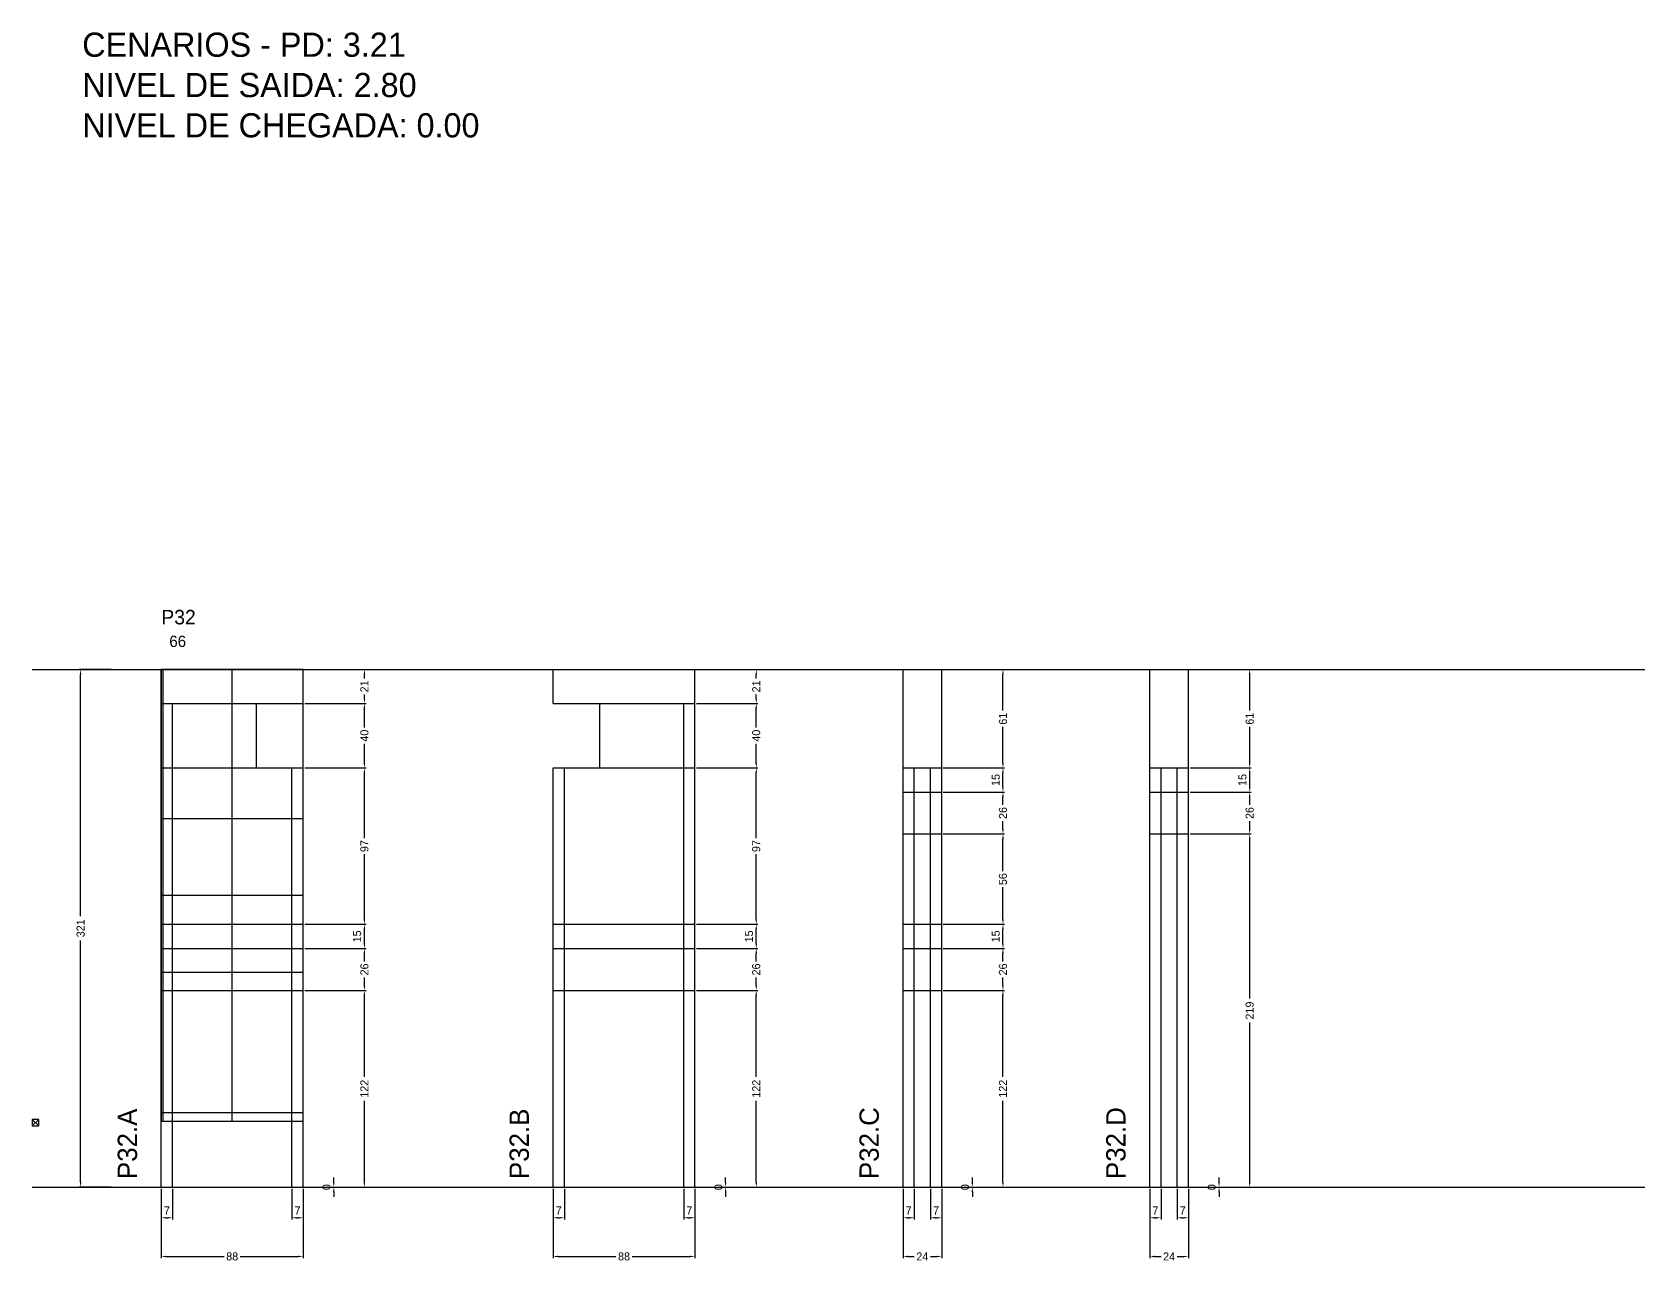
# Model space of a CAD drawing. Header units: centimetres. Extents: x -8500 to 4269, y -467 to 295.
# Drawn here: x -7000 to -6000, y -467 to 295 of the extents above; entities that cross this region are included whole.
import ezdxf

# ---------------------------------------------------------------- set-up
doc = ezdxf.new("R2010")
doc.units = ezdxf.units.CM
doc.linetypes.add('DASHED', pattern=[2, -2])
for name, color, linetype in [('CHAPA', 140, 'Continuous'), ('COTA', 241, 'Continuous'), ('Madeira', 30, 'Continuous'), ('MEIO_PONT', 160, 'Continuous'), ('NOMENCLATURA', 7, 'Continuous'), ('Nível', 160, 'Continuous'), ('Painéis', 200, 'Continuous'), ('Perfil Metálico', 150, 'Continuous'), ('SARR_2.2x7', 40, 'Continuous'), ('SARRAFO DE PRESSAO', 200, 'Continuous'), ('texto', 7, 'Continuous'), ('TEXTO_GERAL', 7, 'Continuous')]:
    doc.layers.add(name, color=color, linetype=linetype)
doc.dimstyles.new('PAINEL-NOVA', dxfattribs={"dimtxt": 5, "dimasz": 3, "dimexe": 1, "dimexo": 1, "dimgap": 1, "dimtad": 1, "dimcen": 2.5, "dimazin": 3, "dimtfac": 1, "dimtmove": 0, "dimatfit": 3})

# ---------------------------------------------------------------- blocks, each defined once
blk = doc.blocks.new('_CLOSEDFILLED')
at = {"color": 0, "linetype": 'BYBLOCK'}
blk.add_solid([(-1, 0.16), (0, 0), (-1, -0.16)], dxfattribs=at)
blk = doc.blocks.new('*D1')
for p, q in [((-6951, -100), (-6971, -100)), ((-6970, -253), (-6970, -103)), ((-6970, -418), (-6970, -268)), ((-6951, -421), (-6971, -421))]:
    blk.add_line(p, q)
at = {"layer": 'Defpoints'}
for p in [(-6950, -100), (-6970, -421), (-6950, -421)]:
    blk.add_point(p, dxfattribs=at)
at = {"layer": 'COTA', "xscale": 3, "yscale": 3}
for p, rotation in [((-6970, -100), 90), ((-6970, -421), 270)]:
    blk.add_blockref('_CLOSEDFILLED', p, dxfattribs=dict(at, rotation=rotation))
at = {"layer": 'COTA', "insert": (-6970, -260.5), "char_height": 5, "attachment_point": 5, "rotation": 90}
blk.add_mtext('321', dxfattribs=at)
blk = doc.blocks.new('MULDURA')
at = {"layer": 'Paineis'}
for p, q in [((0, 0), (4, 4)), ((4, 0), (0, 4))]:
    blk.add_line(p, q, dxfattribs=at)
blk.add_lwpolyline([(0, 0), (4, 0), (4, 4), (0, 4)], close=True, dxfattribs=at)
blk = doc.blocks.new('*D3')
at = {"color": 4}
for p, q in [((-6831, -299), (-6793, -299)), ((-6794, -352.5), (-6794, -302)), ((-6794, -418), (-6794, -367.5)), ((-6831, -421), (-6793, -421))]:
    blk.add_line(p, q, dxfattribs=at)
at = {"layer": 'Defpoints'}
for p in [(-6832, -299), (-6832, -421), (-6794, -421)]:
    blk.add_point(p, dxfattribs=at)
at = {"layer": 'COTA', "color": 4, "xscale": 3, "yscale": 3}
for p, rotation in [((-6794, -299), 90), ((-6794, -421), 270)]:
    blk.add_blockref('_CLOSEDFILLED', p, dxfattribs=dict(at, rotation=rotation))
at = {"layer": 'COTA', "color": 4, "insert": (-6794, -360), "char_height": 5, "attachment_point": 5, "rotation": 90}
blk.add_mtext('122', dxfattribs=at)
blk = doc.blocks.new('*D4')
at = {"color": 4}
for p, q in [((-6831, -273), (-6793, -273)), ((-6794, -281), (-6794, -276)), ((-6831, -299), (-6793, -299)), ((-6794, -296), (-6794, -291))]:
    blk.add_line(p, q, dxfattribs=at)
at = {"layer": 'Defpoints'}
for p in [(-6832, -273), (-6832, -299), (-6794, -299)]:
    blk.add_point(p, dxfattribs=at)
at = {"layer": 'COTA', "color": 4, "xscale": 3, "yscale": 3}
for p, rotation in [((-6794, -273), 90), ((-6794, -299), 270)]:
    blk.add_blockref('_CLOSEDFILLED', p, dxfattribs=dict(at, rotation=rotation))
at = {"layer": 'COTA', "color": 4, "insert": (-6794, -286), "char_height": 5, "attachment_point": 5, "rotation": 90}
blk.add_mtext('26', dxfattribs=at)
blk = doc.blocks.new('*D5')
at = {"color": 4}
for p, q in [((-6831, -258), (-6793, -258)), ((-6794, -270), (-6794, -261)), ((-6831, -273), (-6793, -273))]:
    blk.add_line(p, q, dxfattribs=at)
at = {"layer": 'Defpoints'}
for p in [(-6832, -258), (-6832, -273), (-6794, -273)]:
    blk.add_point(p, dxfattribs=at)
at = {"layer": 'COTA', "color": 4, "xscale": 3, "yscale": 3}
for p, rotation in [((-6794, -258), 90), ((-6794, -273), 270)]:
    blk.add_blockref('_CLOSEDFILLED', p, dxfattribs=dict(at, rotation=rotation))
at = {"layer": 'COTA', "color": 4, "insert": (-6798.5, -265.5), "char_height": 5, "attachment_point": 5, "rotation": 90}
blk.add_mtext('15', dxfattribs=at)
blk = doc.blocks.new('*D6')
at = {"color": 4}
for p, q in [((-6831, -161), (-6793, -161)), ((-6794, -204.5), (-6794, -164)), ((-6794, -255), (-6794, -214.5)), ((-6831, -258), (-6793, -258))]:
    blk.add_line(p, q, dxfattribs=at)
at = {"layer": 'Defpoints'}
for p in [(-6832, -161), (-6832, -258), (-6794, -258)]:
    blk.add_point(p, dxfattribs=at)
at = {"layer": 'COTA', "color": 4, "xscale": 3, "yscale": 3}
for p, rotation in [((-6794, -161), 90), ((-6794, -258), 270)]:
    blk.add_blockref('_CLOSEDFILLED', p, dxfattribs=dict(at, rotation=rotation))
at = {"layer": 'COTA', "color": 4, "insert": (-6794, -209.5), "char_height": 5, "attachment_point": 5, "rotation": 90}
blk.add_mtext('97', dxfattribs=at)
blk = doc.blocks.new('*D7')
at = {"color": 4}
for p, q in [((-6831, -121), (-6793, -121)), ((-6794, -136), (-6794, -124)), ((-6794, -158), (-6794, -146)), ((-6831, -161), (-6793, -161))]:
    blk.add_line(p, q, dxfattribs=at)
at = {"layer": 'Defpoints'}
for p in [(-6832, -121), (-6832, -161), (-6794, -161)]:
    blk.add_point(p, dxfattribs=at)
at = {"layer": 'COTA', "color": 4, "xscale": 3, "yscale": 3}
for p, rotation in [((-6794, -121), 90), ((-6794, -161), 270)]:
    blk.add_blockref('_CLOSEDFILLED', p, dxfattribs=dict(at, rotation=rotation))
at = {"layer": 'COTA', "color": 4, "insert": (-6794, -141), "char_height": 5, "attachment_point": 5, "rotation": 90}
blk.add_mtext('40', dxfattribs=at)
blk = doc.blocks.new('*D8')
at = {"color": 4}
for p, q in [((-6831, -100), (-6793, -100)), ((-6794, -105.5), (-6794, -103)), ((-6794, -118), (-6794, -115.5)), ((-6831, -121), (-6793, -121))]:
    blk.add_line(p, q, dxfattribs=at)
at = {"layer": 'Defpoints'}
for p in [(-6832, -100), (-6832, -121), (-6794, -121)]:
    blk.add_point(p, dxfattribs=at)
at = {"layer": 'COTA', "color": 4, "xscale": 3, "yscale": 3}
for p, rotation in [((-6794, -100), 90), ((-6794, -121), 270)]:
    blk.add_blockref('_CLOSEDFILLED', p, dxfattribs=dict(at, rotation=rotation))
at = {"layer": 'COTA', "color": 4, "insert": (-6794, -110.5), "char_height": 5, "attachment_point": 5, "rotation": 90}
blk.add_mtext('21', dxfattribs=at)
blk = doc.blocks.new('*D9')
at = {"color": 4}
for p, q in [((-6920, -422), (-6920, -441)), ((-6913, -422), (-6913, -441)), ((-6917, -440), (-6916, -440))]:
    blk.add_line(p, q, dxfattribs=at)
at = {"layer": 'Defpoints'}
for p in [(-6920, -421), (-6913, -421), (-6920, -440)]:
    blk.add_point(p, dxfattribs=at)
at = {"layer": 'COTA', "color": 4, "xscale": 3, "yscale": 3, "rotation": 180}
blk.add_blockref('_CLOSEDFILLED', (-6920, -440), dxfattribs=at)
at = {"layer": 'COTA', "color": 4, "xscale": 3, "yscale": 3}
blk.add_blockref('_CLOSEDFILLED', (-6913, -440), dxfattribs=at)
at = {"layer": 'COTA', "color": 4, "insert": (-6916.5, -435.5), "char_height": 5, "attachment_point": 5}
blk.add_mtext('7', dxfattribs=at)
blk = doc.blocks.new('*D10')
at = {"color": 4}
for p, q in [((-6839, -422), (-6839, -441)), ((-6832, -422), (-6832, -441)), ((-6836, -440), (-6835, -440))]:
    blk.add_line(p, q, dxfattribs=at)
at = {"layer": 'Defpoints'}
for p in [(-6839, -421), (-6832, -421), (-6839, -440)]:
    blk.add_point(p, dxfattribs=at)
at = {"layer": 'COTA', "color": 4, "xscale": 3, "yscale": 3, "rotation": 180}
blk.add_blockref('_CLOSEDFILLED', (-6839, -440), dxfattribs=at)
at = {"layer": 'COTA', "color": 4, "xscale": 3, "yscale": 3}
blk.add_blockref('_CLOSEDFILLED', (-6832, -440), dxfattribs=at)
at = {"layer": 'COTA', "color": 4, "insert": (-6835.5, -435.5), "char_height": 5, "attachment_point": 5}
blk.add_mtext('7', dxfattribs=at)
blk = doc.blocks.new('*D11')
at = {"color": 4}
for p, q in [((-6920, -422), (-6920, -465)), ((-6832, -422), (-6832, -465)), ((-6917, -464), (-6881, -464)), ((-6871, -464), (-6835, -464))]:
    blk.add_line(p, q, dxfattribs=at)
at = {"layer": 'Defpoints'}
for p in [(-6920, -421), (-6832, -421), (-6920, -464)]:
    blk.add_point(p, dxfattribs=at)
at = {"layer": 'COTA', "color": 4, "xscale": 3, "yscale": 3, "rotation": 180}
blk.add_blockref('_CLOSEDFILLED', (-6920, -464), dxfattribs=at)
at = {"layer": 'COTA', "color": 4, "xscale": 3, "yscale": 3}
blk.add_blockref('_CLOSEDFILLED', (-6832, -464), dxfattribs=at)
at = {"layer": 'COTA', "color": 4, "insert": (-6876, -464), "char_height": 5, "attachment_point": 5}
blk.add_mtext('88', dxfattribs=at)
blk = doc.blocks.new('*D13')
at = {"color": 4}
for p, q in [((-6588, -299), (-6550, -299)), ((-6551, -352.5), (-6551, -302)), ((-6551, -418), (-6551, -367.5)), ((-6588, -421), (-6550, -421))]:
    blk.add_line(p, q, dxfattribs=at)
at = {"layer": 'Defpoints'}
for p in [(-6589, -299), (-6589, -421), (-6551, -421)]:
    blk.add_point(p, dxfattribs=at)
at = {"layer": 'COTA', "color": 4, "xscale": 3, "yscale": 3}
for p, rotation in [((-6551, -299), 90), ((-6551, -421), 270)]:
    blk.add_blockref('_CLOSEDFILLED', p, dxfattribs=dict(at, rotation=rotation))
at = {"layer": 'COTA', "color": 4, "insert": (-6551, -360), "char_height": 5, "attachment_point": 5, "rotation": 90}
blk.add_mtext('122', dxfattribs=at)
blk = doc.blocks.new('*D14')
at = {"color": 4}
for p, q in [((-6588, -273), (-6550, -273)), ((-6551, -281), (-6551, -276)), ((-6588, -299), (-6550, -299)), ((-6551, -296), (-6551, -291))]:
    blk.add_line(p, q, dxfattribs=at)
at = {"layer": 'Defpoints'}
for p in [(-6589, -273), (-6589, -299), (-6551, -299)]:
    blk.add_point(p, dxfattribs=at)
at = {"layer": 'COTA', "color": 4, "xscale": 3, "yscale": 3}
for p, rotation in [((-6551, -273), 90), ((-6551, -299), 270)]:
    blk.add_blockref('_CLOSEDFILLED', p, dxfattribs=dict(at, rotation=rotation))
at = {"layer": 'COTA', "color": 4, "insert": (-6551, -286), "char_height": 5, "attachment_point": 5, "rotation": 90}
blk.add_mtext('26', dxfattribs=at)
blk = doc.blocks.new('*D15')
at = {"color": 4}
for p, q in [((-6588, -258), (-6550, -258)), ((-6551, -270), (-6551, -261)), ((-6588, -273), (-6550, -273))]:
    blk.add_line(p, q, dxfattribs=at)
at = {"layer": 'Defpoints'}
for p in [(-6589, -258), (-6589, -273), (-6551, -273)]:
    blk.add_point(p, dxfattribs=at)
at = {"layer": 'COTA', "color": 4, "xscale": 3, "yscale": 3}
for p, rotation in [((-6551, -258), 90), ((-6551, -273), 270)]:
    blk.add_blockref('_CLOSEDFILLED', p, dxfattribs=dict(at, rotation=rotation))
at = {"layer": 'COTA', "color": 4, "insert": (-6555.5, -265.5), "char_height": 5, "attachment_point": 5, "rotation": 90}
blk.add_mtext('15', dxfattribs=at)
blk = doc.blocks.new('*D16')
at = {"color": 4}
for p, q in [((-6588, -161), (-6550, -161)), ((-6551, -204.5), (-6551, -164)), ((-6551, -255), (-6551, -214.5)), ((-6588, -258), (-6550, -258))]:
    blk.add_line(p, q, dxfattribs=at)
at = {"layer": 'Defpoints'}
for p in [(-6589, -161), (-6589, -258), (-6551, -258)]:
    blk.add_point(p, dxfattribs=at)
at = {"layer": 'COTA', "color": 4, "xscale": 3, "yscale": 3}
for p, rotation in [((-6551, -161), 90), ((-6551, -258), 270)]:
    blk.add_blockref('_CLOSEDFILLED', p, dxfattribs=dict(at, rotation=rotation))
at = {"layer": 'COTA', "color": 4, "insert": (-6551, -209.5), "char_height": 5, "attachment_point": 5, "rotation": 90}
blk.add_mtext('97', dxfattribs=at)
blk = doc.blocks.new('*D17')
at = {"color": 4}
for p, q in [((-6588, -121), (-6550, -121)), ((-6551, -136), (-6551, -124)), ((-6551, -158), (-6551, -146)), ((-6588, -161), (-6550, -161))]:
    blk.add_line(p, q, dxfattribs=at)
at = {"layer": 'Defpoints'}
for p in [(-6589, -121), (-6589, -161), (-6551, -161)]:
    blk.add_point(p, dxfattribs=at)
at = {"layer": 'COTA', "color": 4, "xscale": 3, "yscale": 3}
for p, rotation in [((-6551, -121), 90), ((-6551, -161), 270)]:
    blk.add_blockref('_CLOSEDFILLED', p, dxfattribs=dict(at, rotation=rotation))
at = {"layer": 'COTA', "color": 4, "insert": (-6551, -141), "char_height": 5, "attachment_point": 5, "rotation": 90}
blk.add_mtext('40', dxfattribs=at)
blk = doc.blocks.new('*D18')
at = {"color": 4}
for p, q in [((-6588, -100), (-6550, -100)), ((-6551, -105.5), (-6551, -103)), ((-6551, -118), (-6551, -115.5)), ((-6588, -121), (-6550, -121))]:
    blk.add_line(p, q, dxfattribs=at)
at = {"layer": 'Defpoints'}
for p in [(-6589, -100), (-6589, -121), (-6551, -121)]:
    blk.add_point(p, dxfattribs=at)
at = {"layer": 'COTA', "color": 4, "xscale": 3, "yscale": 3}
for p, rotation in [((-6551, -100), 90), ((-6551, -121), 270)]:
    blk.add_blockref('_CLOSEDFILLED', p, dxfattribs=dict(at, rotation=rotation))
at = {"layer": 'COTA', "color": 4, "insert": (-6551, -110.5), "char_height": 5, "attachment_point": 5, "rotation": 90}
blk.add_mtext('21', dxfattribs=at)
blk = doc.blocks.new('*D19')
at = {"color": 4}
for p, q in [((-6677, -422), (-6677, -441)), ((-6670, -422), (-6670, -441)), ((-6674, -440), (-6673, -440))]:
    blk.add_line(p, q, dxfattribs=at)
at = {"layer": 'Defpoints'}
for p in [(-6677, -421), (-6670, -421), (-6677, -440)]:
    blk.add_point(p, dxfattribs=at)
at = {"layer": 'COTA', "color": 4, "xscale": 3, "yscale": 3, "rotation": 180}
blk.add_blockref('_CLOSEDFILLED', (-6677, -440), dxfattribs=at)
at = {"layer": 'COTA', "color": 4, "xscale": 3, "yscale": 3}
blk.add_blockref('_CLOSEDFILLED', (-6670, -440), dxfattribs=at)
at = {"layer": 'COTA', "color": 4, "insert": (-6673.5, -435.5), "char_height": 5, "attachment_point": 5}
blk.add_mtext('7', dxfattribs=at)
blk = doc.blocks.new('*D20')
at = {"color": 4}
for p, q in [((-6596, -422), (-6596, -441)), ((-6589, -422), (-6589, -441)), ((-6593, -440), (-6592, -440))]:
    blk.add_line(p, q, dxfattribs=at)
at = {"layer": 'Defpoints'}
for p in [(-6596, -421), (-6589, -421), (-6596, -440)]:
    blk.add_point(p, dxfattribs=at)
at = {"layer": 'COTA', "color": 4, "xscale": 3, "yscale": 3, "rotation": 180}
blk.add_blockref('_CLOSEDFILLED', (-6596, -440), dxfattribs=at)
at = {"layer": 'COTA', "color": 4, "xscale": 3, "yscale": 3}
blk.add_blockref('_CLOSEDFILLED', (-6589, -440), dxfattribs=at)
at = {"layer": 'COTA', "color": 4, "insert": (-6592.5, -435.5), "char_height": 5, "attachment_point": 5}
blk.add_mtext('7', dxfattribs=at)
blk = doc.blocks.new('*D21')
at = {"color": 4}
for p, q in [((-6677, -422), (-6677, -465)), ((-6589, -422), (-6589, -465)), ((-6674, -464), (-6638, -464)), ((-6628, -464), (-6592, -464))]:
    blk.add_line(p, q, dxfattribs=at)
at = {"layer": 'Defpoints'}
for p in [(-6677, -421), (-6589, -421), (-6677, -464)]:
    blk.add_point(p, dxfattribs=at)
at = {"layer": 'COTA', "color": 4, "xscale": 3, "yscale": 3, "rotation": 180}
blk.add_blockref('_CLOSEDFILLED', (-6677, -464), dxfattribs=at)
at = {"layer": 'COTA', "color": 4, "xscale": 3, "yscale": 3}
blk.add_blockref('_CLOSEDFILLED', (-6589, -464), dxfattribs=at)
at = {"layer": 'COTA', "color": 4, "insert": (-6633, -464), "char_height": 5, "attachment_point": 5}
blk.add_mtext('88', dxfattribs=at)
blk = doc.blocks.new('*D23')
at = {"color": 4}
for p, q in [((-6435, -299), (-6397, -299)), ((-6398, -352.5), (-6398, -302)), ((-6398, -418), (-6398, -367.5)), ((-6435, -421), (-6397, -421))]:
    blk.add_line(p, q, dxfattribs=at)
at = {"layer": 'Defpoints'}
for p in [(-6436, -299), (-6436, -421), (-6398, -421)]:
    blk.add_point(p, dxfattribs=at)
at = {"layer": 'COTA', "color": 4, "xscale": 3, "yscale": 3}
for p, rotation in [((-6398, -299), 90), ((-6398, -421), 270)]:
    blk.add_blockref('_CLOSEDFILLED', p, dxfattribs=dict(at, rotation=rotation))
at = {"layer": 'COTA', "color": 4, "insert": (-6398, -360), "char_height": 5, "attachment_point": 5, "rotation": 90}
blk.add_mtext('122', dxfattribs=at)
blk = doc.blocks.new('*D24')
at = {"color": 4}
for p, q in [((-6435, -273), (-6397, -273)), ((-6398, -281), (-6398, -276)), ((-6435, -299), (-6397, -299)), ((-6398, -296), (-6398, -291))]:
    blk.add_line(p, q, dxfattribs=at)
at = {"layer": 'Defpoints'}
for p in [(-6436, -273), (-6436, -299), (-6398, -299)]:
    blk.add_point(p, dxfattribs=at)
at = {"layer": 'COTA', "color": 4, "xscale": 3, "yscale": 3}
for p, rotation in [((-6398, -273), 90), ((-6398, -299), 270)]:
    blk.add_blockref('_CLOSEDFILLED', p, dxfattribs=dict(at, rotation=rotation))
at = {"layer": 'COTA', "color": 4, "insert": (-6398, -286), "char_height": 5, "attachment_point": 5, "rotation": 90}
blk.add_mtext('26', dxfattribs=at)
blk = doc.blocks.new('*D25')
at = {"color": 4}
for p, q in [((-6435, -258), (-6397, -258)), ((-6398, -270), (-6398, -261)), ((-6435, -273), (-6397, -273))]:
    blk.add_line(p, q, dxfattribs=at)
at = {"layer": 'Defpoints'}
for p in [(-6436, -258), (-6436, -273), (-6398, -273)]:
    blk.add_point(p, dxfattribs=at)
at = {"layer": 'COTA', "color": 4, "xscale": 3, "yscale": 3}
for p, rotation in [((-6398, -258), 90), ((-6398, -273), 270)]:
    blk.add_blockref('_CLOSEDFILLED', p, dxfattribs=dict(at, rotation=rotation))
at = {"layer": 'COTA', "color": 4, "insert": (-6402.5, -265.5), "char_height": 5, "attachment_point": 5, "rotation": 90}
blk.add_mtext('15', dxfattribs=at)
blk = doc.blocks.new('*D26')
at = {"color": 4}
for p, q in [((-6435, -202), (-6397, -202)), ((-6398, -225), (-6398, -205)), ((-6398, -255), (-6398, -235)), ((-6435, -258), (-6397, -258))]:
    blk.add_line(p, q, dxfattribs=at)
at = {"layer": 'Defpoints'}
for p in [(-6436, -202), (-6436, -258), (-6398, -258)]:
    blk.add_point(p, dxfattribs=at)
at = {"layer": 'COTA', "color": 4, "xscale": 3, "yscale": 3}
for p, rotation in [((-6398, -202), 90), ((-6398, -258), 270)]:
    blk.add_blockref('_CLOSEDFILLED', p, dxfattribs=dict(at, rotation=rotation))
at = {"layer": 'COTA', "color": 4, "insert": (-6398, -230), "char_height": 5, "attachment_point": 5, "rotation": 90}
blk.add_mtext('56', dxfattribs=at)
blk = doc.blocks.new('*D27')
at = {"color": 4}
for p, q in [((-6435, -176), (-6397, -176)), ((-6398, -184), (-6398, -179)), ((-6398, -199), (-6398, -194)), ((-6435, -202), (-6397, -202))]:
    blk.add_line(p, q, dxfattribs=at)
at = {"layer": 'Defpoints'}
for p in [(-6436, -176), (-6436, -202), (-6398, -202)]:
    blk.add_point(p, dxfattribs=at)
at = {"layer": 'COTA', "color": 4, "xscale": 3, "yscale": 3}
for p, rotation in [((-6398, -176), 90), ((-6398, -202), 270)]:
    blk.add_blockref('_CLOSEDFILLED', p, dxfattribs=dict(at, rotation=rotation))
at = {"layer": 'COTA', "color": 4, "insert": (-6398, -189), "char_height": 5, "attachment_point": 5, "rotation": 90}
blk.add_mtext('26', dxfattribs=at)
blk = doc.blocks.new('*D28')
at = {"color": 4}
for p, q in [((-6435, -161), (-6397, -161)), ((-6398, -173), (-6398, -164)), ((-6435, -176), (-6397, -176))]:
    blk.add_line(p, q, dxfattribs=at)
at = {"layer": 'Defpoints'}
for p in [(-6436, -161), (-6436, -176), (-6398, -176)]:
    blk.add_point(p, dxfattribs=at)
at = {"layer": 'COTA', "color": 4, "xscale": 3, "yscale": 3}
for p, rotation in [((-6398, -161), 90), ((-6398, -176), 270)]:
    blk.add_blockref('_CLOSEDFILLED', p, dxfattribs=dict(at, rotation=rotation))
at = {"layer": 'COTA', "color": 4, "insert": (-6402.5, -168.5), "char_height": 5, "attachment_point": 5, "rotation": 90}
blk.add_mtext('15', dxfattribs=at)
blk = doc.blocks.new('*D29')
at = {"color": 4}
for p, q in [((-6435, -100), (-6397, -100)), ((-6398, -125.5), (-6398, -103)), ((-6398, -158), (-6398, -135.5)), ((-6435, -161), (-6397, -161))]:
    blk.add_line(p, q, dxfattribs=at)
at = {"layer": 'Defpoints'}
for p in [(-6436, -100), (-6436, -161), (-6398, -161)]:
    blk.add_point(p, dxfattribs=at)
at = {"layer": 'COTA', "color": 4, "xscale": 3, "yscale": 3}
for p, rotation in [((-6398, -100), 90), ((-6398, -161), 270)]:
    blk.add_blockref('_CLOSEDFILLED', p, dxfattribs=dict(at, rotation=rotation))
at = {"layer": 'COTA', "color": 4, "insert": (-6398, -130.5), "char_height": 5, "attachment_point": 5, "rotation": 90}
blk.add_mtext('61', dxfattribs=at)
blk = doc.blocks.new('*D30')
at = {"color": 4}
for p, q in [((-6460, -422), (-6460, -441)), ((-6453, -422), (-6453, -441)), ((-6457, -440), (-6456, -440))]:
    blk.add_line(p, q, dxfattribs=at)
at = {"layer": 'Defpoints'}
for p in [(-6460, -421), (-6453, -421), (-6460, -440)]:
    blk.add_point(p, dxfattribs=at)
at = {"layer": 'COTA', "color": 4, "xscale": 3, "yscale": 3, "rotation": 180}
blk.add_blockref('_CLOSEDFILLED', (-6460, -440), dxfattribs=at)
at = {"layer": 'COTA', "color": 4, "xscale": 3, "yscale": 3}
blk.add_blockref('_CLOSEDFILLED', (-6453, -440), dxfattribs=at)
at = {"layer": 'COTA', "color": 4, "insert": (-6456.5, -435.5), "char_height": 5, "attachment_point": 5}
blk.add_mtext('7', dxfattribs=at)
blk = doc.blocks.new('*D31')
at = {"color": 4}
for p, q in [((-6443, -422), (-6443, -441)), ((-6436, -422), (-6436, -441)), ((-6440, -440), (-6439, -440))]:
    blk.add_line(p, q, dxfattribs=at)
at = {"layer": 'Defpoints'}
for p in [(-6443, -421), (-6436, -421), (-6443, -440)]:
    blk.add_point(p, dxfattribs=at)
at = {"layer": 'COTA', "color": 4, "xscale": 3, "yscale": 3, "rotation": 180}
blk.add_blockref('_CLOSEDFILLED', (-6443, -440), dxfattribs=at)
at = {"layer": 'COTA', "color": 4, "xscale": 3, "yscale": 3}
blk.add_blockref('_CLOSEDFILLED', (-6436, -440), dxfattribs=at)
at = {"layer": 'COTA', "color": 4, "insert": (-6439.5, -435.5), "char_height": 5, "attachment_point": 5}
blk.add_mtext('7', dxfattribs=at)
blk = doc.blocks.new('*D32')
at = {"color": 4}
for p, q in [((-6460, -422), (-6460, -465)), ((-6436, -422), (-6436, -465)), ((-6457, -464), (-6453, -464)), ((-6443, -464), (-6439, -464))]:
    blk.add_line(p, q, dxfattribs=at)
at = {"layer": 'Defpoints'}
for p in [(-6460, -421), (-6436, -421), (-6460, -464)]:
    blk.add_point(p, dxfattribs=at)
at = {"layer": 'COTA', "color": 4, "xscale": 3, "yscale": 3, "rotation": 180}
blk.add_blockref('_CLOSEDFILLED', (-6460, -464), dxfattribs=at)
at = {"layer": 'COTA', "color": 4, "xscale": 3, "yscale": 3}
blk.add_blockref('_CLOSEDFILLED', (-6436, -464), dxfattribs=at)
at = {"layer": 'COTA', "color": 4, "insert": (-6448, -464), "char_height": 5, "attachment_point": 5}
blk.add_mtext('24', dxfattribs=at)
blk = doc.blocks.new('*D34')
at = {"color": 4}
for p, q in [((-6282, -202), (-6244, -202)), ((-6245, -304), (-6245, -205)), ((-6245, -418), (-6245, -319)), ((-6282, -421), (-6244, -421))]:
    blk.add_line(p, q, dxfattribs=at)
at = {"layer": 'Defpoints'}
for p in [(-6283, -202), (-6283, -421), (-6245, -421)]:
    blk.add_point(p, dxfattribs=at)
at = {"layer": 'COTA', "color": 4, "xscale": 3, "yscale": 3}
for p, rotation in [((-6245, -202), 90), ((-6245, -421), 270)]:
    blk.add_blockref('_CLOSEDFILLED', p, dxfattribs=dict(at, rotation=rotation))
at = {"layer": 'COTA', "color": 4, "insert": (-6245, -311.5), "char_height": 5, "attachment_point": 5, "rotation": 90}
blk.add_mtext('219', dxfattribs=at)
blk = doc.blocks.new('*D35')
at = {"color": 4}
for p, q in [((-6282, -176), (-6244, -176)), ((-6245, -184), (-6245, -179)), ((-6245, -199), (-6245, -194)), ((-6282, -202), (-6244, -202))]:
    blk.add_line(p, q, dxfattribs=at)
at = {"layer": 'Defpoints'}
for p in [(-6283, -176), (-6283, -202), (-6245, -202)]:
    blk.add_point(p, dxfattribs=at)
at = {"layer": 'COTA', "color": 4, "xscale": 3, "yscale": 3}
for p, rotation in [((-6245, -176), 90), ((-6245, -202), 270)]:
    blk.add_blockref('_CLOSEDFILLED', p, dxfattribs=dict(at, rotation=rotation))
at = {"layer": 'COTA', "color": 4, "insert": (-6245, -189), "char_height": 5, "attachment_point": 5, "rotation": 90}
blk.add_mtext('26', dxfattribs=at)
blk = doc.blocks.new('*D36')
at = {"color": 4}
for p, q in [((-6282, -161), (-6244, -161)), ((-6245, -173), (-6245, -164)), ((-6282, -176), (-6244, -176))]:
    blk.add_line(p, q, dxfattribs=at)
at = {"layer": 'Defpoints'}
for p in [(-6283, -161), (-6283, -176), (-6245, -176)]:
    blk.add_point(p, dxfattribs=at)
at = {"layer": 'COTA', "color": 4, "xscale": 3, "yscale": 3}
for p, rotation in [((-6245, -161), 90), ((-6245, -176), 270)]:
    blk.add_blockref('_CLOSEDFILLED', p, dxfattribs=dict(at, rotation=rotation))
at = {"layer": 'COTA', "color": 4, "insert": (-6249.5, -168.5), "char_height": 5, "attachment_point": 5, "rotation": 90}
blk.add_mtext('15', dxfattribs=at)
blk = doc.blocks.new('*D37')
at = {"color": 4}
for p, q in [((-6282, -100), (-6244, -100)), ((-6245, -125.5), (-6245, -103)), ((-6245, -158), (-6245, -135.5)), ((-6282, -161), (-6244, -161))]:
    blk.add_line(p, q, dxfattribs=at)
at = {"layer": 'Defpoints'}
for p in [(-6283, -100), (-6283, -161), (-6245, -161)]:
    blk.add_point(p, dxfattribs=at)
at = {"layer": 'COTA', "color": 4, "xscale": 3, "yscale": 3}
for p, rotation in [((-6245, -100), 90), ((-6245, -161), 270)]:
    blk.add_blockref('_CLOSEDFILLED', p, dxfattribs=dict(at, rotation=rotation))
at = {"layer": 'COTA', "color": 4, "insert": (-6245, -130.5), "char_height": 5, "attachment_point": 5, "rotation": 90}
blk.add_mtext('61', dxfattribs=at)
blk = doc.blocks.new('*D38')
at = {"color": 4}
for p, q in [((-6307, -422), (-6307, -441)), ((-6300, -422), (-6300, -441)), ((-6304, -440), (-6303, -440))]:
    blk.add_line(p, q, dxfattribs=at)
at = {"layer": 'Defpoints'}
for p in [(-6307, -421), (-6300, -421), (-6307, -440)]:
    blk.add_point(p, dxfattribs=at)
at = {"layer": 'COTA', "color": 4, "xscale": 3, "yscale": 3, "rotation": 180}
blk.add_blockref('_CLOSEDFILLED', (-6307, -440), dxfattribs=at)
at = {"layer": 'COTA', "color": 4, "xscale": 3, "yscale": 3}
blk.add_blockref('_CLOSEDFILLED', (-6300, -440), dxfattribs=at)
at = {"layer": 'COTA', "color": 4, "insert": (-6303.5, -435.5), "char_height": 5, "attachment_point": 5}
blk.add_mtext('7', dxfattribs=at)
blk = doc.blocks.new('*D39')
at = {"color": 4}
for p, q in [((-6290, -422), (-6290, -441)), ((-6283, -422), (-6283, -441)), ((-6287, -440), (-6286, -440))]:
    blk.add_line(p, q, dxfattribs=at)
at = {"layer": 'Defpoints'}
for p in [(-6290, -421), (-6283, -421), (-6290, -440)]:
    blk.add_point(p, dxfattribs=at)
at = {"layer": 'COTA', "color": 4, "xscale": 3, "yscale": 3, "rotation": 180}
blk.add_blockref('_CLOSEDFILLED', (-6290, -440), dxfattribs=at)
at = {"layer": 'COTA', "color": 4, "xscale": 3, "yscale": 3}
blk.add_blockref('_CLOSEDFILLED', (-6283, -440), dxfattribs=at)
at = {"layer": 'COTA', "color": 4, "insert": (-6286.5, -435.5), "char_height": 5, "attachment_point": 5}
blk.add_mtext('7', dxfattribs=at)
blk = doc.blocks.new('*D40')
at = {"color": 4}
for p, q in [((-6307, -422), (-6307, -465)), ((-6283, -422), (-6283, -465)), ((-6304, -464), (-6300, -464)), ((-6290, -464), (-6286, -464))]:
    blk.add_line(p, q, dxfattribs=at)
at = {"layer": 'Defpoints'}
for p in [(-6307, -421), (-6283, -421), (-6307, -464)]:
    blk.add_point(p, dxfattribs=at)
at = {"layer": 'COTA', "color": 4, "xscale": 3, "yscale": 3, "rotation": 180}
blk.add_blockref('_CLOSEDFILLED', (-6307, -464), dxfattribs=at)
at = {"layer": 'COTA', "color": 4, "xscale": 3, "yscale": 3}
blk.add_blockref('_CLOSEDFILLED', (-6283, -464), dxfattribs=at)
at = {"layer": 'COTA', "color": 4, "insert": (-6295, -464), "char_height": 5, "attachment_point": 5}
blk.add_mtext('24', dxfattribs=at)

msp = doc.modelspace()

# ---------------------------------------------------------------- linework, layer by layer
at = {"layer": 'CHAPA'}
msp.add_lwpolyline([(-6920, -380), (-6918.8, -380), (-6918.8, -100), (-6920, -100)], close=True, dxfattribs=at)
at = {"layer": 'COTA'}
for p, q in [((-6920, -121), (-6920, -100)), ((-6920, -100), (-6832, -100)), ((-6832, -121), (-6832, -100)), ((-6677, -121), (-6677, -100)), ((-6677, -100), (-6589, -100)), ((-6589, -121), (-6589, -100)), ((-6460, -161), (-6460, -100)), ((-6460, -100), (-6436, -100)), ((-6436, -161), (-6436, -100)), ((-6307, -161), (-6307, -100)), ((-6307, -100), (-6283, -100)), ((-6283, -161), (-6283, -100)), ((-6861, -121), (-6832, -121)), ((-6677, -121), (-6648, -121))]:
    msp.add_line(p, q, dxfattribs=at)
at = {"layer": 'Madeira'}
for points in [[(-6920, -192.4), (-6832, -192.4)], [(-6920, -287.6), (-6832, -287.6)]]:
    msp.add_lwpolyline(points, dxfattribs=at)
at = {"layer": 'MEIO_PONT'}
msp.add_lwpolyline([(-6920, -240), (-6832, -240)], dxfattribs=at)
at = {"layer": 'Nível', "linetype": 'DASHED'}
for points in [[(-7000, -100), (-6000, -100)], [(-7000, -421), (-6000, -421)]]:
    msp.add_lwpolyline(points, dxfattribs=at)
at = {"layer": 'Painéis'}
for p, q in [((-6920, -121), (-6861, -121)), ((-6920, -421), (-6920, -121)), ((-6861, -161), (-6861, -121)), ((-6648, -121), (-6589, -121)), ((-6648, -161), (-6648, -121)), ((-6589, -421), (-6589, -121)), ((-6920, -161), (-6832, -161)), ((-6832, -421), (-6832, -161)), ((-6677, -161), (-6589, -161)), ((-6677, -421), (-6677, -161)), ((-6460, -161), (-6436, -161)), ((-6460, -421), (-6460, -161)), ((-6436, -421), (-6436, -161)), ((-6307, -161), (-6283, -161)), ((-6307, -421), (-6307, -161)), ((-6283, -421), (-6283, -161)), ((-6460, -176), (-6436, -176)), ((-6307, -176), (-6283, -176)), ((-6460, -202), (-6436, -202)), ((-6307, -202), (-6283, -202)), ((-6920, -258), (-6832, -258)), ((-6677, -258), (-6589, -258)), ((-6460, -258), (-6436, -258)), ((-6920, -273), (-6832, -273)), ((-6677, -273), (-6589, -273)), ((-6460, -273), (-6436, -273)), ((-6920, -299), (-6832, -299)), ((-6677, -299), (-6589, -299)), ((-6460, -299), (-6436, -299)), ((-6920, -421), (-6832, -421)), ((-6677, -421), (-6589, -421)), ((-6460, -421), (-6436, -421)), ((-6307, -421), (-6283, -421))]:
    msp.add_line(p, q, dxfattribs=at)
msp.add_lwpolyline([(-6920, -380), (-6832, -380), (-6832, -100), (-6920, -100)], close=True, dxfattribs=at)
at = {"layer": 'Perfil Metálico'}
msp.add_line((-6876, -380), (-6876, -100), dxfattribs=at)
at = {"layer": 'SARR_2.2x7'}
for points in [[(-6913, -299), (-6913, -121)], [(-6596, -299), (-6596, -121)], [(-6839, -299), (-6839, -161)], [(-6670, -299), (-6670, -161)], [(-6453, -421), (-6453, -161)], [(-6443, -421), (-6443, -161)], [(-6300, -421), (-6300, -161)], [(-6290, -421), (-6290, -161)], [(-6913, -421), (-6913, -299)], [(-6839, -421), (-6839, -299)], [(-6670, -421), (-6670, -299)], [(-6596, -421), (-6596, -299)]]:
    msp.add_lwpolyline(points, dxfattribs=at)
at = {"layer": 'SARRAFO DE PRESSAO'}
msp.add_lwpolyline([(-6920, -380), (-6832, -380), (-6832, -375), (-6920, -375)], close=True, dxfattribs=at)

# ---------------------------------------------------------------- block references
at = {"layer": 'COTA'}
msp.add_blockref('MULDURA', (-7000, -383), dxfattribs=at)

# ---------------------------------------------------------------- texts
at = {"layer": 'NOMENCLATURA'}
for s, p in [('CENARIOS - PD: 3.21', (-6969, 280)), ('NIVEL DE SAIDA: 2.80', (-6969, 255)), ('NIVEL DE CHEGADA: 0.00', (-6969, 230))]:
    msp.add_text(s, height=15, dxfattribs=at).set_placement(p)
for s, p in [('P32.A', (-6935, -416)), ('P32.B', (-6692, -416)), ('P32.C', (-6475, -416)), ('P32.D', (-6322, -416))]:
    msp.add_text(s, height=12, rotation=90, dxfattribs=at).set_placement(p)
at = {"layer": 'texto'}
msp.add_text('66', height=7, dxfattribs=at).set_placement((-6915, -86))
at = {"layer": 'TEXTO_GERAL'}
msp.add_text('P32', height=9, dxfattribs=at).set_placement((-6920, -72))

# ---------------------------------------------------------------- dimensions: what is measured, and where the dimension line sits
at = {"layer": 'COTA'}
dim = msp.add_linear_dim(base=(-6970, -421), p1=(-6950, -421), p2=(-6950, -100), angle=90, dimstyle='PAINEL-NOVA', dxfattribs=at)
dim.commit()
dim.dimension.update_dxf_attribs({"geometry": '*D1', "text_midpoint": (-6970, -260.5)})
at = {"layer": 'COTA', "color": 4}
for base, p1, p2, picture, middle in [((-6794, -121), (-6832, -121), (-6832, -100), '*D8', (-6794, -110.5)), ((-6551, -121), (-6589, -121), (-6589, -100), '*D18', (-6551, -110.5)), ((-6398, -161), (-6436, -161), (-6436, -100), '*D29', (-6398, -130.5)), ((-6245, -161), (-6283, -161), (-6283, -100), '*D37', (-6245, -130.5)), ((-6794, -161), (-6832, -161), (-6832, -121), '*D7', (-6794, -141)), ((-6551, -161), (-6589, -161), (-6589, -121), '*D17', (-6551, -141)), ((-6794, -258), (-6832, -258), (-6832, -161), '*D6', (-6794, -209.5)), ((-6551, -258), (-6589, -258), (-6589, -161), '*D16', (-6551, -209.5)), ((-6398, -176), (-6436, -176), (-6436, -161), '*D28', (-6402.5, -168.5)), ((-6245, -176), (-6283, -176), (-6283, -161), '*D36', (-6249.5, -168.5)), ((-6398, -202), (-6436, -202), (-6436, -176), '*D27', (-6398, -189)), ((-6245, -202), (-6283, -202), (-6283, -176), '*D35', (-6245, -189)), ((-6398, -258), (-6436, -258), (-6436, -202), '*D26', (-6398, -230)), ((-6245, -421), (-6283, -421), (-6283, -202), '*D34', (-6245, -311.5)), ((-6794, -273), (-6832, -273), (-6832, -258), '*D5', (-6798.5, -265.5)), ((-6551, -273), (-6589, -273), (-6589, -258), '*D15', (-6555.5, -265.5)), ((-6398, -273), (-6436, -273), (-6436, -258), '*D25', (-6402.5, -265.5)), ((-6794, -299), (-6832, -299), (-6832, -273), '*D4', (-6794, -286)), ((-6551, -299), (-6589, -299), (-6589, -273), '*D14', (-6551, -286)), ((-6398, -299), (-6436, -299), (-6436, -273), '*D24', (-6398, -286)), ((-6794, -421), (-6832, -421), (-6832, -299), '*D3', (-6794, -360)), ((-6551, -421), (-6589, -421), (-6589, -299), '*D13', (-6551, -360)), ((-6398, -421), (-6436, -421), (-6436, -299), '*D23', (-6398, -360))]:
    dim = msp.add_linear_dim(base=base, p1=p1, p2=p2, angle=90, dimstyle='PAINEL-NOVA', dxfattribs=at)
    dim.commit()
    dim.dimension.update_dxf_attribs({"geometry": picture, "text_midpoint": middle})
for base, p1, p2 in [((-6813, -421), (-6832, -421), (-6832, -421)), ((-6570, -421), (-6589, -421), (-6589, -421)), ((-6417, -421), (-6436, -421), (-6436, -421)), ((-6264, -421), (-6283, -421), (-6283, -421))]:
    msp.add_linear_dim(base=base, p1=p1, p2=p2, angle=90, dimstyle='PAINEL-NOVA', dxfattribs=at).render()
for base, p1, p2, picture, middle in [((-6920, -440), (-6920, -421), (-6913, -421), '*D9', (-6916.5, -435.5)), ((-6920, -464), (-6920, -421), (-6832, -421), '*D11', (-6876, -464)), ((-6839, -440), (-6839, -421), (-6832, -421), '*D10', (-6835.5, -435.5)), ((-6677, -440), (-6677, -421), (-6670, -421), '*D19', (-6673.5, -435.5)), ((-6677, -464), (-6677, -421), (-6589, -421), '*D21', (-6633, -464)), ((-6596, -440), (-6596, -421), (-6589, -421), '*D20', (-6592.5, -435.5)), ((-6460, -440), (-6460, -421), (-6453, -421), '*D30', (-6456.5, -435.5)), ((-6460, -464), (-6460, -421), (-6436, -421), '*D32', (-6448, -464)), ((-6443, -440), (-6443, -421), (-6436, -421), '*D31', (-6439.5, -435.5)), ((-6307, -440), (-6307, -421), (-6300, -421), '*D38', (-6303.5, -435.5)), ((-6307, -464), (-6307, -421), (-6283, -421), '*D40', (-6295, -464)), ((-6290, -440), (-6290, -421), (-6283, -421), '*D39', (-6286.5, -435.5))]:
    dim = msp.add_linear_dim(base=base, p1=p1, p2=p2, dimstyle='PAINEL-NOVA', dxfattribs=at)
    dim.commit()
    dim.dimension.update_dxf_attribs({"geometry": picture, "text_midpoint": middle})

doc.saveas('drawing.dxf')
